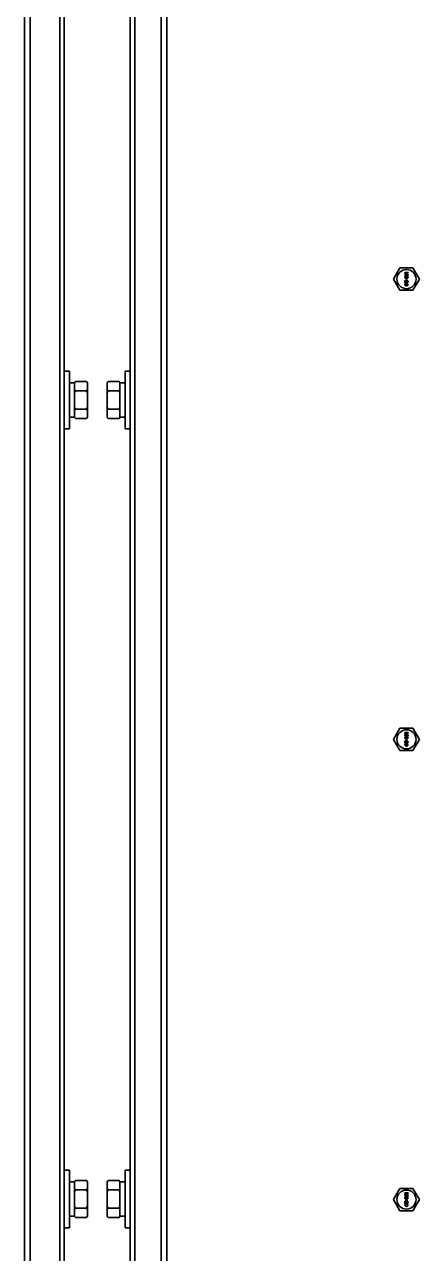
# Model space of a CAD drawing. Header units: millimetres. Extents: x 32496 to 166256, y 3504 to 23939.
# Drawn here: x 41579.2 to 41702.6, y 16429.3 to 16813.8 of the extents above; entities that cross this region are included whole.
import ezdxf

# ---------------------------------------------------------------- set-up
doc = ezdxf.new("R2010")
doc.units = ezdxf.units.MM
doc.layers.get('0').update_dxf_attribs({"lineweight": 35})

msp = doc.modelspace()

# ---------------------------------------------------------------- linework, layer by layer
at = {"linetype": 'Continuous'}
for p, q in [((41579.24, 15308.349), (41579.24, 17321.349)), ((41580.94, 17321.349), (41580.94, 15308.349)), ((41621.94, 15308.349), (41621.94, 17321.349)), ((41623.64, 17321.349), (41623.64, 15308.349)), ((41590.24, 16307.849), (41590.24, 17319.949)), ((41613.64, 17319.949), (41613.64, 16307.849)), ((41591.64, 16943.718), (41591.64, 16698.981)), ((41612.24, 16698.994), (41612.24, 16943.73)), ((41694.514, 16734.189), (41696.535, 16737.689)), ((41700.577, 16737.689), (41696.535, 16737.689)), ((41698.056, 16736.164), (41698.056, 16736.289)), ((41698.056, 16736.289), (41699.056, 16736.289)), ((41699.056, 16736.289), (41699.056, 16736.101)), ((41700.577, 16737.689), (41702.597, 16734.189)), ((41696.535, 16730.689), (41694.514, 16734.189)), ((41698.843, 16736.164), (41698.056, 16735.872)), ((41698.843, 16736.164), (41698.056, 16736.164)), ((41698.056, 16735.705), (41698.056, 16735.872)), ((41698.056, 16735.705), (41698.843, 16735.414)), ((41698.056, 16735.289), (41698.056, 16735.414)), ((41698.056, 16735.414), (41698.843, 16735.414)), ((41699.056, 16735.289), (41698.056, 16735.289)), ((41698.077, 16734.893), (41698.056, 16734.789)), ((41698.056, 16734.684), (41698.056, 16734.789)), ((41698.056, 16734.684), (41698.077, 16734.58)), ((41698.056, 16732.997), (41698.056, 16733.747)), ((41698.056, 16733.747), (41698.162, 16733.747)), ((41698.162, 16732.997), (41698.056, 16732.997)), ((41698.077, 16732.58), (41698.056, 16732.455)), ((41698.056, 16732.455), (41698.077, 16732.33)), ((41698.141, 16734.997), (41698.077, 16734.893)), ((41698.077, 16734.58), (41698.141, 16734.476)), ((41698.141, 16732.684), (41698.077, 16732.58)), ((41698.226, 16735.059), (41698.141, 16734.997)), ((41698.141, 16734.476), (41698.226, 16734.414)), ((41698.205, 16732.747), (41698.141, 16732.684)), ((41698.162, 16735.789), (41699.056, 16736.101)), ((41699.056, 16735.476), (41698.162, 16735.789)), ((41698.162, 16734.809), (41698.184, 16734.872)), ((41698.162, 16734.809), (41698.162, 16734.664)), ((41698.184, 16734.601), (41698.162, 16734.664)), ((41698.694, 16733.164), (41698.162, 16733.747)), ((41698.162, 16733.58), (41698.162, 16732.997)), ((41698.162, 16733.58), (41698.63, 16733.059)), ((41698.162, 16732.455), (41698.184, 16732.559)), ((41698.184, 16732.351), (41698.162, 16732.455)), ((41698.184, 16734.872), (41698.226, 16734.934)), ((41698.226, 16734.539), (41698.184, 16734.601)), ((41698.184, 16732.559), (41698.226, 16732.622)), ((41698.226, 16732.289), (41698.184, 16732.351)), ((41698.29, 16732.789), (41698.205, 16732.747)), ((41698.332, 16735.101), (41698.226, 16735.059)), ((41698.226, 16734.934), (41698.29, 16734.976)), ((41698.29, 16734.497), (41698.226, 16734.539)), ((41698.226, 16734.414), (41698.332, 16734.372)), ((41698.226, 16732.622), (41698.354, 16732.705)), ((41698.29, 16734.976), (41698.354, 16734.997)), ((41698.354, 16734.476), (41698.29, 16734.497)), ((41698.354, 16732.809), (41698.29, 16732.789)), ((41698.481, 16735.122), (41698.332, 16735.101)), ((41698.439, 16734.372), (41698.332, 16734.372)), ((41698.418, 16734.997), (41698.354, 16734.997)), ((41698.354, 16734.476), (41698.418, 16734.476)), ((41698.46, 16732.83), (41698.354, 16732.809)), ((41698.354, 16732.705), (41698.481, 16732.726)), ((41698.375, 16734.039), (41698.375, 16734.08)), ((41698.375, 16734.08), (41698.524, 16734.08)), ((41698.524, 16734.039), (41698.375, 16734.039)), ((41698.418, 16734.997), (41698.481, 16734.976)), ((41698.481, 16734.497), (41698.418, 16734.476)), ((41698.439, 16734.205), (41698.418, 16734.184)), ((41698.418, 16734.184), (41698.524, 16734.08)), ((41698.524, 16734.039), (41698.418, 16733.934)), ((41698.418, 16733.934), (41698.439, 16733.914)), ((41698.439, 16734.372), (41698.545, 16734.414)), ((41698.566, 16734.08), (41698.439, 16734.205)), ((41698.439, 16733.914), (41698.566, 16734.039)), ((41698.46, 16732.83), (41698.652, 16732.83)), ((41698.481, 16735.122), (41698.63, 16735.122)), ((41698.481, 16734.976), (41698.524, 16734.934)), ((41698.524, 16734.539), (41698.481, 16734.497)), ((41698.63, 16732.726), (41698.481, 16732.726)), ((41698.524, 16734.934), (41698.566, 16734.872)), ((41698.566, 16734.601), (41698.524, 16734.539)), ((41698.545, 16734.414), (41698.609, 16734.476)), ((41698.566, 16734.872), (41698.588, 16734.809)), ((41698.588, 16734.664), (41698.566, 16734.601)), ((41698.694, 16734.205), (41698.566, 16734.08)), ((41698.566, 16734.039), (41698.694, 16733.914)), ((41698.673, 16734.893), (41698.588, 16735.018)), ((41698.63, 16735.018), (41698.588, 16735.018)), ((41698.588, 16734.664), (41698.588, 16734.809)), ((41698.609, 16734.476), (41698.673, 16734.58)), ((41698.609, 16734.08), (41698.715, 16734.184)), ((41698.609, 16734.08), (41698.758, 16734.08)), ((41698.715, 16733.934), (41698.609, 16734.039)), ((41698.758, 16734.039), (41698.609, 16734.039)), ((41698.779, 16735.101), (41698.63, 16735.122)), ((41698.63, 16735.018), (41698.758, 16734.997)), ((41698.63, 16733.059), (41698.694, 16733.018)), ((41698.63, 16732.726), (41698.758, 16732.705)), ((41698.758, 16732.809), (41698.652, 16732.83)), ((41698.694, 16734.789), (41698.673, 16734.893)), ((41698.673, 16734.58), (41698.694, 16734.684)), ((41698.694, 16734.789), (41698.694, 16734.684)), ((41698.715, 16734.184), (41698.694, 16734.205)), ((41698.694, 16733.914), (41698.715, 16733.934)), ((41698.779, 16733.122), (41698.694, 16733.164)), ((41698.694, 16733.018), (41698.779, 16732.997)), ((41698.758, 16734.997), (41698.822, 16734.976)), ((41698.758, 16734.08), (41698.758, 16734.039)), ((41698.822, 16732.789), (41698.758, 16732.809)), ((41698.758, 16732.705), (41698.886, 16732.622)), ((41698.886, 16735.059), (41698.779, 16735.101)), ((41698.779, 16733.122), (41698.822, 16733.122)), ((41698.822, 16732.997), (41698.779, 16732.997)), ((41698.822, 16734.976), (41698.886, 16734.934)), ((41698.886, 16734.559), (41698.822, 16734.518)), ((41698.822, 16734.414), (41698.822, 16734.518)), ((41698.822, 16734.414), (41698.886, 16734.434)), ((41698.822, 16733.622), (41698.822, 16733.726)), ((41698.907, 16733.705), (41698.822, 16733.726)), ((41698.822, 16733.622), (41698.886, 16733.58)), ((41698.886, 16733.164), (41698.822, 16733.122)), ((41698.822, 16732.997), (41698.907, 16733.018)), ((41698.907, 16732.747), (41698.822, 16732.789)), ((41698.971, 16734.997), (41698.886, 16735.059)), ((41698.886, 16734.934), (41698.928, 16734.872)), ((41698.928, 16734.622), (41698.886, 16734.559)), ((41698.886, 16734.434), (41698.971, 16734.497)), ((41698.886, 16733.58), (41698.928, 16733.518)), ((41698.928, 16733.226), (41698.886, 16733.164)), ((41698.886, 16732.622), (41698.928, 16732.559)), ((41698.928, 16732.351), (41698.886, 16732.289)), ((41698.992, 16733.622), (41698.907, 16733.705)), ((41698.907, 16733.018), (41698.992, 16733.101)), ((41698.971, 16732.684), (41698.907, 16732.747)), ((41698.928, 16734.872), (41698.949, 16734.809)), ((41698.949, 16734.684), (41698.928, 16734.622)), ((41698.928, 16733.518), (41698.949, 16733.414)), ((41698.949, 16733.33), (41698.928, 16733.226)), ((41698.928, 16732.559), (41698.949, 16732.455)), ((41698.949, 16732.455), (41698.928, 16732.351)), ((41698.949, 16734.684), (41698.949, 16734.809)), ((41698.949, 16733.33), (41698.949, 16733.414)), ((41699.035, 16734.893), (41698.971, 16734.997)), ((41698.971, 16734.497), (41699.035, 16734.601)), ((41699.035, 16732.58), (41698.971, 16732.684)), ((41699.035, 16733.539), (41698.992, 16733.622)), ((41698.992, 16733.101), (41699.035, 16733.184)), ((41699.056, 16734.789), (41699.035, 16734.893)), ((41699.035, 16734.601), (41699.056, 16734.705)), ((41699.056, 16733.393), (41699.035, 16733.539)), ((41699.035, 16733.184), (41699.056, 16733.309)), ((41699.056, 16732.455), (41699.035, 16732.58)), ((41699.035, 16732.33), (41699.056, 16732.455)), ((41699.056, 16735.476), (41699.056, 16735.289)), ((41699.056, 16734.789), (41699.056, 16734.705)), ((41699.056, 16733.393), (41699.056, 16733.309)), ((41702.597, 16734.189), (41700.577, 16730.689)), ((41696.535, 16730.689), (41700.577, 16730.689)), ((41698.077, 16732.33), (41698.141, 16732.226)), ((41698.141, 16732.226), (41698.205, 16732.164)), ((41698.205, 16732.164), (41698.29, 16732.122)), ((41698.354, 16732.205), (41698.226, 16732.289)), ((41698.29, 16732.122), (41698.354, 16732.101)), ((41698.481, 16732.184), (41698.354, 16732.205)), ((41698.354, 16732.101), (41698.46, 16732.08)), ((41698.652, 16732.08), (41698.46, 16732.08)), ((41698.481, 16732.184), (41698.63, 16732.184)), ((41698.758, 16732.205), (41698.63, 16732.184)), ((41698.652, 16732.08), (41698.758, 16732.101)), ((41698.886, 16732.289), (41698.758, 16732.205)), ((41698.758, 16732.101), (41698.822, 16732.122)), ((41698.822, 16732.122), (41698.907, 16732.164)), ((41698.907, 16732.164), (41698.971, 16732.226)), ((41698.971, 16732.226), (41699.035, 16732.33)), ((41591.64, 16705.349), (41593.24, 16705.349)), ((41593.24, 16687.349), (41593.24, 16705.349)), ((41593.24, 16701.699), (41594.84, 16701.699)), ((41594.84, 16701.822), (41595.14, 16702.122)), ((41594.84, 16690.875), (41594.84, 16701.822)), ((41595.14, 16702.122), (41598.54, 16702.122)), ((41598.84, 16701.822), (41598.54, 16702.122)), ((41598.84, 16690.875), (41598.84, 16701.822)), ((41605.04, 16701.822), (41605.311, 16702.093)), ((41605.04, 16690.875), (41605.04, 16701.822)), ((41605.34, 16702.122), (41605.311, 16702.093)), ((41608.74, 16702.122), (41605.34, 16702.122)), ((41608.74, 16702.122), (41608.769, 16702.093)), ((41609.04, 16701.822), (41608.769, 16702.093)), ((41609.04, 16690.875), (41609.04, 16701.822)), ((41610.64, 16701.699), (41609.04, 16701.699)), ((41610.64, 16705.349), (41610.64, 16687.349)), ((41612.24, 16705.349), (41610.64, 16705.349)), ((41591.64, 16698.981), (41591.64, 16693.718)), ((41595.14, 16699.235), (41598.54, 16699.235)), ((41608.74, 16699.28), (41605.34, 16699.28)), ((41612.24, 16693.73), (41612.24, 16698.994)), ((41591.64, 16693.718), (41591.64, 16448.981)), ((41593.24, 16690.999), (41594.84, 16690.999)), ((41594.84, 16690.875), (41595.14, 16690.575)), ((41595.14, 16693.462), (41598.54, 16693.462)), ((41595.14, 16690.575), (41598.54, 16690.575)), ((41598.84, 16690.875), (41598.54, 16690.575)), ((41605.04, 16690.875), (41605.311, 16690.604)), ((41608.74, 16693.506), (41605.34, 16693.506)), ((41608.74, 16690.575), (41605.34, 16690.575)), ((41609.04, 16690.875), (41608.769, 16690.604)), ((41610.64, 16690.999), (41609.04, 16690.999)), ((41612.24, 16448.994), (41612.24, 16693.73)), ((41591.64, 16687.349), (41593.24, 16687.349)), ((41612.24, 16687.349), (41610.64, 16687.349)), ((41694.514, 16590.189), (41696.535, 16593.689)), ((41696.535, 16586.689), (41694.514, 16590.189)), ((41700.577, 16593.689), (41696.535, 16593.689)), ((41698.056, 16592.164), (41698.056, 16592.289)), ((41698.056, 16592.289), (41699.056, 16592.289)), ((41698.843, 16592.164), (41698.056, 16591.872)), ((41698.843, 16592.164), (41698.056, 16592.164)), ((41698.056, 16591.705), (41698.056, 16591.872)), ((41698.056, 16591.705), (41698.843, 16591.414)), ((41698.056, 16591.289), (41698.056, 16591.414)), ((41698.056, 16591.414), (41698.843, 16591.414)), ((41699.056, 16591.289), (41698.056, 16591.289)), ((41698.077, 16590.893), (41698.056, 16590.789)), ((41698.056, 16590.684), (41698.056, 16590.789)), ((41698.056, 16590.684), (41698.077, 16590.58)), ((41698.141, 16590.997), (41698.077, 16590.893)), ((41698.077, 16590.58), (41698.141, 16590.476)), ((41698.226, 16591.059), (41698.141, 16590.997)), ((41698.141, 16590.476), (41698.226, 16590.414)), ((41698.162, 16591.789), (41699.056, 16592.101)), ((41699.056, 16591.476), (41698.162, 16591.789)), ((41698.162, 16590.809), (41698.184, 16590.872)), ((41698.162, 16590.809), (41698.162, 16590.664)), ((41698.184, 16590.601), (41698.162, 16590.664)), ((41698.184, 16590.872), (41698.226, 16590.934)), ((41698.226, 16590.539), (41698.184, 16590.601)), ((41698.332, 16591.101), (41698.226, 16591.059)), ((41698.226, 16590.934), (41698.29, 16590.976)), ((41698.29, 16590.497), (41698.226, 16590.539)), ((41698.226, 16590.414), (41698.332, 16590.372)), ((41698.29, 16590.976), (41698.354, 16590.997)), ((41698.354, 16590.476), (41698.29, 16590.497)), ((41698.481, 16591.122), (41698.332, 16591.101)), ((41698.439, 16590.372), (41698.332, 16590.372)), ((41698.418, 16590.997), (41698.354, 16590.997)), ((41698.354, 16590.476), (41698.418, 16590.476)), ((41698.375, 16590.039), (41698.375, 16590.08)), ((41698.375, 16590.08), (41698.524, 16590.08)), ((41698.418, 16590.997), (41698.481, 16590.976)), ((41698.481, 16590.497), (41698.418, 16590.476)), ((41698.439, 16590.205), (41698.418, 16590.184)), ((41698.418, 16590.184), (41698.524, 16590.08)), ((41698.439, 16590.372), (41698.545, 16590.414)), ((41698.566, 16590.08), (41698.439, 16590.205)), ((41698.481, 16591.122), (41698.63, 16591.122)), ((41698.481, 16590.976), (41698.524, 16590.934)), ((41698.524, 16590.539), (41698.481, 16590.497)), ((41698.524, 16590.934), (41698.566, 16590.872)), ((41698.566, 16590.601), (41698.524, 16590.539)), ((41698.545, 16590.414), (41698.609, 16590.476)), ((41698.566, 16590.872), (41698.588, 16590.809)), ((41698.588, 16590.664), (41698.566, 16590.601)), ((41698.694, 16590.205), (41698.566, 16590.08)), ((41698.673, 16590.893), (41698.588, 16591.018)), ((41698.63, 16591.018), (41698.588, 16591.018)), ((41698.588, 16590.664), (41698.588, 16590.809)), ((41698.609, 16590.476), (41698.673, 16590.58)), ((41698.609, 16590.08), (41698.715, 16590.184)), ((41698.609, 16590.08), (41698.758, 16590.08)), ((41698.779, 16591.101), (41698.63, 16591.122)), ((41698.63, 16591.018), (41698.758, 16590.997)), ((41698.694, 16590.789), (41698.673, 16590.893)), ((41698.673, 16590.58), (41698.694, 16590.684)), ((41698.694, 16590.789), (41698.694, 16590.684)), ((41698.715, 16590.184), (41698.694, 16590.205)), ((41698.758, 16590.997), (41698.822, 16590.976)), ((41698.758, 16590.08), (41698.758, 16590.039)), ((41698.886, 16591.059), (41698.779, 16591.101)), ((41698.822, 16590.976), (41698.886, 16590.934)), ((41698.886, 16590.559), (41698.822, 16590.518)), ((41698.822, 16590.414), (41698.822, 16590.518)), ((41698.822, 16590.414), (41698.886, 16590.434)), ((41698.971, 16590.997), (41698.886, 16591.059)), ((41698.886, 16590.934), (41698.928, 16590.872)), ((41698.928, 16590.622), (41698.886, 16590.559)), ((41698.886, 16590.434), (41698.971, 16590.497)), ((41698.928, 16590.872), (41698.949, 16590.809)), ((41698.949, 16590.684), (41698.928, 16590.622)), ((41698.949, 16590.684), (41698.949, 16590.809)), ((41699.035, 16590.893), (41698.971, 16590.997)), ((41698.971, 16590.497), (41699.035, 16590.601)), ((41699.056, 16590.789), (41699.035, 16590.893)), ((41699.035, 16590.601), (41699.056, 16590.705)), ((41699.056, 16592.289), (41699.056, 16592.101)), ((41699.056, 16591.476), (41699.056, 16591.289)), ((41699.056, 16590.789), (41699.056, 16590.705)), ((41700.577, 16593.689), (41702.597, 16590.189)), ((41702.597, 16590.189), (41700.577, 16586.689)), ((41696.535, 16586.689), (41700.577, 16586.689)), ((41698.056, 16588.997), (41698.056, 16589.747)), ((41698.056, 16589.747), (41698.162, 16589.747)), ((41698.162, 16588.997), (41698.056, 16588.997)), ((41698.077, 16588.58), (41698.056, 16588.455)), ((41698.056, 16588.455), (41698.077, 16588.33)), ((41698.141, 16588.684), (41698.077, 16588.58)), ((41698.077, 16588.33), (41698.141, 16588.226)), ((41698.205, 16588.747), (41698.141, 16588.684)), ((41698.141, 16588.226), (41698.205, 16588.164)), ((41698.694, 16589.164), (41698.162, 16589.747)), ((41698.162, 16589.58), (41698.162, 16588.997)), ((41698.162, 16589.58), (41698.63, 16589.059)), ((41698.162, 16588.455), (41698.184, 16588.559)), ((41698.184, 16588.351), (41698.162, 16588.455)), ((41698.184, 16588.559), (41698.226, 16588.622)), ((41698.226, 16588.289), (41698.184, 16588.351)), ((41698.29, 16588.789), (41698.205, 16588.747)), ((41698.205, 16588.164), (41698.29, 16588.122)), ((41698.226, 16588.622), (41698.354, 16588.705)), ((41698.354, 16588.205), (41698.226, 16588.289)), ((41698.354, 16588.809), (41698.29, 16588.789)), ((41698.29, 16588.122), (41698.354, 16588.101)), ((41698.46, 16588.83), (41698.354, 16588.809)), ((41698.354, 16588.705), (41698.481, 16588.726)), ((41698.481, 16588.184), (41698.354, 16588.205)), ((41698.354, 16588.101), (41698.46, 16588.08)), ((41698.524, 16590.039), (41698.375, 16590.039)), ((41698.524, 16590.039), (41698.418, 16589.934)), ((41698.418, 16589.934), (41698.439, 16589.914)), ((41698.439, 16589.914), (41698.566, 16590.039)), ((41698.46, 16588.83), (41698.652, 16588.83)), ((41698.652, 16588.08), (41698.46, 16588.08)), ((41698.63, 16588.726), (41698.481, 16588.726)), ((41698.481, 16588.184), (41698.63, 16588.184)), ((41698.566, 16590.039), (41698.694, 16589.914)), ((41698.715, 16589.934), (41698.609, 16590.039)), ((41698.758, 16590.039), (41698.609, 16590.039)), ((41698.63, 16589.059), (41698.694, 16589.018)), ((41698.63, 16588.726), (41698.758, 16588.705)), ((41698.758, 16588.205), (41698.63, 16588.184)), ((41698.758, 16588.809), (41698.652, 16588.83)), ((41698.652, 16588.08), (41698.758, 16588.101)), ((41698.694, 16589.914), (41698.715, 16589.934)), ((41698.779, 16589.122), (41698.694, 16589.164)), ((41698.694, 16589.018), (41698.779, 16588.997)), ((41698.822, 16588.789), (41698.758, 16588.809)), ((41698.758, 16588.705), (41698.886, 16588.622)), ((41698.886, 16588.289), (41698.758, 16588.205)), ((41698.758, 16588.101), (41698.822, 16588.122)), ((41698.779, 16589.122), (41698.822, 16589.122)), ((41698.822, 16588.997), (41698.779, 16588.997)), ((41698.822, 16589.622), (41698.822, 16589.726)), ((41698.907, 16589.705), (41698.822, 16589.726)), ((41698.822, 16589.622), (41698.886, 16589.58)), ((41698.886, 16589.164), (41698.822, 16589.122)), ((41698.822, 16588.997), (41698.907, 16589.018)), ((41698.907, 16588.747), (41698.822, 16588.789)), ((41698.822, 16588.122), (41698.907, 16588.164)), ((41698.886, 16589.58), (41698.928, 16589.518)), ((41698.928, 16589.226), (41698.886, 16589.164)), ((41698.886, 16588.622), (41698.928, 16588.559)), ((41698.928, 16588.351), (41698.886, 16588.289)), ((41698.992, 16589.622), (41698.907, 16589.705)), ((41698.907, 16589.018), (41698.992, 16589.101)), ((41698.971, 16588.684), (41698.907, 16588.747)), ((41698.907, 16588.164), (41698.971, 16588.226)), ((41698.928, 16589.518), (41698.949, 16589.414)), ((41698.949, 16589.33), (41698.928, 16589.226)), ((41698.928, 16588.559), (41698.949, 16588.455)), ((41698.949, 16588.455), (41698.928, 16588.351)), ((41698.949, 16589.33), (41698.949, 16589.414)), ((41699.035, 16588.58), (41698.971, 16588.684)), ((41698.971, 16588.226), (41699.035, 16588.33)), ((41699.035, 16589.539), (41698.992, 16589.622)), ((41698.992, 16589.101), (41699.035, 16589.184)), ((41699.056, 16589.393), (41699.035, 16589.539)), ((41699.035, 16589.184), (41699.056, 16589.309)), ((41699.056, 16588.455), (41699.035, 16588.58)), ((41699.035, 16588.33), (41699.056, 16588.455)), ((41699.056, 16589.393), (41699.056, 16589.309)), ((41591.64, 16455.349), (41593.24, 16455.349)), ((41593.24, 16437.349), (41593.24, 16455.349)), ((41593.24, 16451.699), (41594.84, 16451.699)), ((41594.84, 16451.822), (41595.14, 16452.122)), ((41594.84, 16440.875), (41594.84, 16451.822)), ((41595.14, 16452.122), (41598.54, 16452.122)), ((41598.84, 16451.822), (41598.54, 16452.122)), ((41598.84, 16440.875), (41598.84, 16451.822)), ((41605.04, 16451.822), (41605.311, 16452.093)), ((41605.04, 16440.875), (41605.04, 16451.822)), ((41605.34, 16452.122), (41605.311, 16452.093)), ((41608.74, 16452.122), (41605.34, 16452.122)), ((41608.74, 16452.122), (41608.769, 16452.093)), ((41609.04, 16451.822), (41608.769, 16452.093)), ((41609.04, 16440.875), (41609.04, 16451.822)), ((41610.64, 16451.699), (41609.04, 16451.699)), ((41610.64, 16455.349), (41610.64, 16437.349)), ((41612.24, 16455.349), (41610.64, 16455.349)), ((41591.64, 16448.981), (41591.64, 16443.718)), ((41595.14, 16449.235), (41598.54, 16449.235)), ((41608.74, 16449.28), (41605.34, 16449.28)), ((41612.24, 16443.73), (41612.24, 16448.994)), ((41694.514, 16446.189), (41696.535, 16449.689)), ((41700.577, 16449.689), (41696.535, 16449.689)), ((41698.056, 16448.164), (41698.056, 16448.289)), ((41698.056, 16448.289), (41699.056, 16448.289)), ((41698.843, 16448.164), (41698.056, 16447.872)), ((41698.843, 16448.164), (41698.056, 16448.164)), ((41698.056, 16447.705), (41698.056, 16447.872)), ((41698.162, 16447.789), (41699.056, 16448.101)), ((41699.056, 16448.289), (41699.056, 16448.101)), ((41700.577, 16449.689), (41702.597, 16446.189)), ((41696.535, 16442.689), (41694.514, 16446.189)), ((41698.056, 16447.705), (41698.843, 16447.414)), ((41698.056, 16447.289), (41698.056, 16447.414)), ((41698.056, 16447.414), (41698.843, 16447.414)), ((41699.056, 16447.289), (41698.056, 16447.289)), ((41698.077, 16446.893), (41698.056, 16446.789)), ((41698.056, 16446.684), (41698.056, 16446.789)), ((41698.056, 16446.684), (41698.077, 16446.58)), ((41698.056, 16444.997), (41698.056, 16445.747)), ((41698.056, 16445.747), (41698.162, 16445.747)), ((41698.162, 16444.997), (41698.056, 16444.997)), ((41698.077, 16444.58), (41698.056, 16444.455)), ((41698.056, 16444.455), (41698.077, 16444.33)), ((41698.141, 16446.997), (41698.077, 16446.893)), ((41698.077, 16446.58), (41698.141, 16446.476)), ((41698.141, 16444.684), (41698.077, 16444.58)), ((41698.077, 16444.33), (41698.141, 16444.226)), ((41698.226, 16447.059), (41698.141, 16446.997)), ((41698.141, 16446.476), (41698.226, 16446.414)), ((41698.205, 16444.747), (41698.141, 16444.684)), ((41698.141, 16444.226), (41698.205, 16444.164)), ((41699.056, 16447.476), (41698.162, 16447.789)), ((41698.162, 16446.809), (41698.184, 16446.872)), ((41698.162, 16446.809), (41698.162, 16446.664)), ((41698.184, 16446.601), (41698.162, 16446.664)), ((41698.694, 16445.164), (41698.162, 16445.747)), ((41698.162, 16445.58), (41698.162, 16444.997)), ((41698.162, 16445.58), (41698.63, 16445.059)), ((41698.162, 16444.455), (41698.184, 16444.559)), ((41698.184, 16444.351), (41698.162, 16444.455)), ((41698.184, 16446.872), (41698.226, 16446.934)), ((41698.226, 16446.539), (41698.184, 16446.601)), ((41698.184, 16444.559), (41698.226, 16444.622)), ((41698.226, 16444.289), (41698.184, 16444.351)), ((41698.29, 16444.789), (41698.205, 16444.747)), ((41698.205, 16444.164), (41698.29, 16444.122)), ((41698.333, 16447.101), (41698.226, 16447.059)), ((41698.226, 16446.934), (41698.29, 16446.976)), ((41698.29, 16446.497), (41698.226, 16446.539)), ((41698.226, 16446.414), (41698.333, 16446.372)), ((41698.226, 16444.622), (41698.354, 16444.705)), ((41698.354, 16444.205), (41698.226, 16444.289)), ((41698.29, 16446.976), (41698.354, 16446.997)), ((41698.354, 16446.476), (41698.29, 16446.497)), ((41698.354, 16444.809), (41698.29, 16444.789)), ((41698.29, 16444.122), (41698.354, 16444.101)), ((41698.481, 16447.122), (41698.333, 16447.101)), ((41698.439, 16446.372), (41698.333, 16446.372)), ((41698.418, 16446.997), (41698.354, 16446.997)), ((41698.354, 16446.476), (41698.418, 16446.476)), ((41698.46, 16444.83), (41698.354, 16444.809)), ((41698.354, 16444.705), (41698.481, 16444.726)), ((41698.481, 16444.184), (41698.354, 16444.205)), ((41698.354, 16444.101), (41698.46, 16444.08)), ((41698.375, 16446.039), (41698.375, 16446.08)), ((41698.375, 16446.08), (41698.524, 16446.08)), ((41698.524, 16446.039), (41698.375, 16446.039)), ((41698.418, 16446.997), (41698.481, 16446.976)), ((41698.481, 16446.497), (41698.418, 16446.476)), ((41698.439, 16446.205), (41698.418, 16446.184)), ((41698.418, 16446.184), (41698.524, 16446.08)), ((41698.524, 16446.039), (41698.418, 16445.934)), ((41698.418, 16445.934), (41698.439, 16445.914)), ((41698.439, 16446.372), (41698.545, 16446.414)), ((41698.567, 16446.08), (41698.439, 16446.205)), ((41698.439, 16445.914), (41698.567, 16446.039)), ((41698.46, 16444.83), (41698.652, 16444.83)), ((41698.652, 16444.08), (41698.46, 16444.08)), ((41698.481, 16447.122), (41698.63, 16447.122)), ((41698.481, 16446.976), (41698.524, 16446.934)), ((41698.524, 16446.539), (41698.481, 16446.497)), ((41698.63, 16444.726), (41698.481, 16444.726)), ((41698.481, 16444.184), (41698.63, 16444.184)), ((41698.524, 16446.934), (41698.567, 16446.872)), ((41698.567, 16446.601), (41698.524, 16446.539)), ((41698.545, 16446.414), (41698.609, 16446.476)), ((41698.567, 16446.872), (41698.588, 16446.809)), ((41698.588, 16446.664), (41698.567, 16446.601)), ((41698.694, 16446.205), (41698.567, 16446.08)), ((41698.567, 16446.039), (41698.694, 16445.914)), ((41698.673, 16446.893), (41698.588, 16447.018)), ((41698.63, 16447.018), (41698.588, 16447.018)), ((41698.588, 16446.664), (41698.588, 16446.809)), ((41698.609, 16446.476), (41698.673, 16446.58)), ((41698.609, 16446.08), (41698.716, 16446.184)), ((41698.609, 16446.08), (41698.758, 16446.08)), ((41698.716, 16445.934), (41698.609, 16446.039)), ((41698.758, 16446.039), (41698.609, 16446.039)), ((41698.779, 16447.101), (41698.63, 16447.122)), ((41698.63, 16447.018), (41698.758, 16446.997)), ((41698.63, 16445.059), (41698.694, 16445.018)), ((41698.63, 16444.726), (41698.758, 16444.705)), ((41698.758, 16444.205), (41698.63, 16444.184)), ((41698.758, 16444.809), (41698.652, 16444.83)), ((41698.652, 16444.08), (41698.758, 16444.101)), ((41698.694, 16446.789), (41698.673, 16446.893)), ((41698.673, 16446.58), (41698.694, 16446.684)), ((41698.694, 16446.789), (41698.694, 16446.684)), ((41698.716, 16446.184), (41698.694, 16446.205)), ((41698.694, 16445.914), (41698.716, 16445.934)), ((41698.779, 16445.122), (41698.694, 16445.164)), ((41698.694, 16445.018), (41698.779, 16444.997)), ((41698.758, 16446.997), (41698.822, 16446.976)), ((41698.758, 16446.08), (41698.758, 16446.039)), ((41698.822, 16444.789), (41698.758, 16444.809)), ((41698.758, 16444.705), (41698.886, 16444.622)), ((41698.886, 16444.289), (41698.758, 16444.205)), ((41698.758, 16444.101), (41698.822, 16444.122)), ((41698.886, 16447.059), (41698.779, 16447.101)), ((41698.779, 16445.122), (41698.822, 16445.122)), ((41698.822, 16444.997), (41698.779, 16444.997)), ((41698.822, 16446.976), (41698.886, 16446.934)), ((41698.886, 16446.559), (41698.822, 16446.518)), ((41698.822, 16446.414), (41698.822, 16446.518)), ((41698.822, 16446.414), (41698.886, 16446.434)), ((41698.822, 16445.622), (41698.822, 16445.726)), ((41698.907, 16445.705), (41698.822, 16445.726)), ((41698.822, 16445.622), (41698.886, 16445.58)), ((41698.886, 16445.164), (41698.822, 16445.122)), ((41698.822, 16444.997), (41698.907, 16445.018)), ((41698.907, 16444.747), (41698.822, 16444.789)), ((41698.822, 16444.122), (41698.907, 16444.164)), ((41698.971, 16446.997), (41698.886, 16447.059)), ((41698.886, 16446.934), (41698.928, 16446.872)), ((41698.928, 16446.622), (41698.886, 16446.559)), ((41698.886, 16446.434), (41698.971, 16446.497)), ((41698.886, 16445.58), (41698.928, 16445.518)), ((41698.928, 16445.226), (41698.886, 16445.164)), ((41698.886, 16444.622), (41698.928, 16444.559)), ((41698.928, 16444.351), (41698.886, 16444.289)), ((41698.992, 16445.622), (41698.907, 16445.705)), ((41698.907, 16445.018), (41698.992, 16445.101)), ((41698.971, 16444.684), (41698.907, 16444.747)), ((41698.907, 16444.164), (41698.971, 16444.226)), ((41698.928, 16446.872), (41698.95, 16446.809)), ((41698.95, 16446.684), (41698.928, 16446.622)), ((41698.928, 16445.518), (41698.95, 16445.414)), ((41698.95, 16445.33), (41698.928, 16445.226)), ((41698.928, 16444.559), (41698.95, 16444.455)), ((41698.95, 16444.455), (41698.928, 16444.351)), ((41698.95, 16446.684), (41698.95, 16446.809)), ((41698.95, 16445.33), (41698.95, 16445.414)), ((41699.035, 16446.893), (41698.971, 16446.997)), ((41698.971, 16446.497), (41699.035, 16446.601)), ((41699.035, 16444.58), (41698.971, 16444.684)), ((41698.971, 16444.226), (41699.035, 16444.33)), ((41699.035, 16445.539), (41698.992, 16445.622)), ((41698.992, 16445.101), (41699.035, 16445.184)), ((41699.056, 16446.789), (41699.035, 16446.893)), ((41699.035, 16446.601), (41699.056, 16446.705)), ((41699.056, 16445.393), (41699.035, 16445.539)), ((41699.035, 16445.184), (41699.056, 16445.309)), ((41699.056, 16444.455), (41699.035, 16444.58)), ((41699.035, 16444.33), (41699.056, 16444.455)), ((41699.056, 16447.476), (41699.056, 16447.289)), ((41699.056, 16446.789), (41699.056, 16446.705)), ((41699.056, 16445.393), (41699.056, 16445.309)), ((41702.597, 16446.189), (41700.577, 16442.689)), ((41591.64, 16443.718), (41591.64, 16307.849)), ((41593.24, 16440.999), (41594.84, 16440.999)), ((41594.84, 16440.875), (41595.14, 16440.575)), ((41595.14, 16443.462), (41598.54, 16443.462)), ((41595.14, 16440.575), (41598.54, 16440.575)), ((41598.84, 16440.875), (41598.54, 16440.575)), ((41605.04, 16440.875), (41605.311, 16440.604)), ((41608.74, 16443.506), (41605.34, 16443.506)), ((41608.74, 16440.575), (41605.34, 16440.575)), ((41609.04, 16440.875), (41608.769, 16440.604)), ((41610.64, 16440.999), (41609.04, 16440.999)), ((41612.24, 16307.849), (41612.24, 16443.73)), ((41696.535, 16442.689), (41700.577, 16442.689)), ((41591.64, 16437.349), (41593.24, 16437.349)), ((41612.24, 16437.349), (41610.64, 16437.349))]:
    msp.add_line(p, q, dxfattribs=at)
for centre in [(41698.556, 16734.189), (41698.556, 16590.189), (41698.556, 16446.189)]:
    msp.add_circle(centre, 3, dxfattribs=at)
for centre, radius, start, end in [((41596.082, 16699.548), 3.555, 39.13645, 39.50132), ((41597.598, 16693.15), 3.556, 219.13644, 219.50078), ((41607.854, 16693.165), 3.606, 218.71028, 219.13391), ((41609.177, 16694.355), 5.386, 224.12457, 224.56524), ((41604.904, 16694.354), 5.384, 315.43477, 315.87545), ((41606.225, 16693.166), 3.607, 320.8641, 321.28972), ((41596.082, 16449.548), 3.555, 39.13645, 39.50132), ((41597.598, 16443.15), 3.556, 219.13644, 219.50078), ((41607.854, 16443.165), 3.606, 218.71028, 219.13391), ((41606.225, 16443.166), 3.607, 320.8641, 321.28972)]:
    msp.add_arc(centre, radius, start, end, dxfattribs=at)
for points, knots in [([(41594.84, 16701.792), (41594.863, 16701.82), (41594.958, 16701.934), (41595.06, 16702.043), (41595.14, 16702.122)], [0, 0, 0, 0, 0.2445585, 1, 1, 1, 1]), ([(41598.825, 16701.81), (41598.803, 16701.836), (41598.712, 16701.944), (41598.615, 16702.047), (41598.54, 16702.122)], [0, 0, 0, 0, 0.2448781, 1, 1, 1, 1]), ([(41605.311, 16702.093), (41605.286, 16702.069), (41605.193, 16701.973), (41605.103, 16701.874), (41605.04, 16701.797)], [0, 0, 0, 0, 0.2550625, 1, 1, 1, 1]), ([(41608.769, 16702.093), (41608.793, 16702.069), (41608.887, 16701.973), (41608.976, 16701.874), (41609.04, 16701.797)], [0, 0, 0, 0, 0.2550615, 1, 1, 1, 1]), ([(41595.14, 16699.235), (41595.113, 16699.262), (41595.009, 16699.368), (41594.91, 16699.479), (41594.84, 16699.565)], [0, 0, 0, 0, 0.2553524, 1, 1, 1, 1]), ([(41598.54, 16699.235), (41598.567, 16699.262), (41598.671, 16699.368), (41598.77, 16699.479), (41598.84, 16699.565)], [0, 0, 0, 0, 0.2553532, 1, 1, 1, 1]), ([(41605.04, 16699.605), (41605.063, 16699.577), (41605.158, 16699.465), (41605.26, 16699.358), (41605.34, 16699.28)], [0, 0, 0, 0, 0.2444076, 1, 1, 1, 1]), ([(41609.04, 16699.605), (41609.017, 16699.577), (41608.921, 16699.465), (41608.819, 16699.358), (41608.74, 16699.28)], [0, 0, 0, 0, 0.2444076, 1, 1, 1, 1]), ([(41594.84, 16693.132), (41594.863, 16693.16), (41594.958, 16693.274), (41595.06, 16693.382), (41595.14, 16693.462)], [0, 0, 0, 0, 0.2445585, 1, 1, 1, 1]), ([(41595.14, 16690.575), (41595.114, 16690.601), (41595.016, 16690.701), (41594.921, 16690.806), (41594.854, 16690.888)], [0, 0, 0, 0, 0.2550408, 1, 1, 1, 1]), ([(41598.84, 16693.132), (41598.817, 16693.16), (41598.721, 16693.274), (41598.619, 16693.382), (41598.54, 16693.462)], [0, 0, 0, 0, 0.2445585, 1, 1, 1, 1]), ([(41598.54, 16690.575), (41598.567, 16690.602), (41598.671, 16690.708), (41598.77, 16690.819), (41598.84, 16690.905)], [0, 0, 0, 0, 0.2553532, 1, 1, 1, 1]), ([(41605.34, 16693.506), (41605.313, 16693.479), (41605.209, 16693.371), (41605.11, 16693.259), (41605.04, 16693.171)], [0, 0, 0, 0, 0.2552115, 1, 1, 1, 1]), ([(41605.057, 16690.89), (41605.076, 16690.865), (41605.158, 16690.768), (41605.244, 16690.674), (41605.311, 16690.605)], [0, 0, 0, 0, 0.2454956, 1, 1, 1, 1]), ([(41608.74, 16693.506), (41608.767, 16693.479), (41608.871, 16693.371), (41608.97, 16693.259), (41609.04, 16693.171)], [0, 0, 0, 0, 0.2552107, 1, 1, 1, 1]), ([(41609.023, 16690.889), (41609.003, 16690.865), (41608.922, 16690.768), (41608.836, 16690.674), (41608.769, 16690.605)], [0, 0, 0, 0, 0.2454974, 1, 1, 1, 1]), ([(41594.84, 16451.792), (41594.863, 16451.82), (41594.958, 16451.934), (41595.06, 16452.043), (41595.14, 16452.122)], [0, 0, 0, 0, 0.2445585, 1, 1, 1, 1]), ([(41598.825, 16451.81), (41598.803, 16451.836), (41598.712, 16451.944), (41598.615, 16452.047), (41598.54, 16452.122)], [0, 0, 0, 0, 0.2448781, 1, 1, 1, 1]), ([(41605.311, 16452.093), (41605.286, 16452.069), (41605.193, 16451.973), (41605.103, 16451.874), (41605.04, 16451.797)], [0, 0, 0, 0, 0.2550625, 1, 1, 1, 1]), ([(41608.769, 16452.093), (41608.793, 16452.069), (41608.887, 16451.973), (41608.976, 16451.874), (41609.04, 16451.797)], [0, 0, 0, 0, 0.2550615, 1, 1, 1, 1]), ([(41595.14, 16449.235), (41595.113, 16449.262), (41595.009, 16449.368), (41594.91, 16449.479), (41594.84, 16449.565)], [0, 0, 0, 0, 0.2553524, 1, 1, 1, 1]), ([(41598.54, 16449.235), (41598.567, 16449.262), (41598.671, 16449.368), (41598.77, 16449.479), (41598.84, 16449.565)], [0, 0, 0, 0, 0.2553532, 1, 1, 1, 1]), ([(41605.04, 16449.605), (41605.063, 16449.577), (41605.158, 16449.465), (41605.26, 16449.358), (41605.34, 16449.28)], [0, 0, 0, 0, 0.2444076, 1, 1, 1, 1]), ([(41609.04, 16449.605), (41609.017, 16449.577), (41608.921, 16449.465), (41608.819, 16449.358), (41608.74, 16449.28)], [0, 0, 0, 0, 0.2444076, 1, 1, 1, 1]), ([(41594.84, 16443.132), (41594.863, 16443.16), (41594.958, 16443.274), (41595.06, 16443.382), (41595.14, 16443.462)], [0, 0, 0, 0, 0.2445585, 1, 1, 1, 1]), ([(41595.14, 16440.575), (41595.114, 16440.601), (41595.016, 16440.701), (41594.921, 16440.806), (41594.854, 16440.888)], [0, 0, 0, 0, 0.2550408, 1, 1, 1, 1]), ([(41598.84, 16443.132), (41598.817, 16443.16), (41598.721, 16443.274), (41598.619, 16443.382), (41598.54, 16443.462)], [0, 0, 0, 0, 0.2445585, 1, 1, 1, 1]), ([(41598.54, 16440.575), (41598.567, 16440.602), (41598.671, 16440.708), (41598.77, 16440.819), (41598.84, 16440.905)], [0, 0, 0, 0, 0.2553532, 1, 1, 1, 1]), ([(41605.34, 16443.506), (41605.313, 16443.479), (41605.209, 16443.371), (41605.11, 16443.259), (41605.04, 16443.171)], [0, 0, 0, 0, 0.2552115, 1, 1, 1, 1]), ([(41605.057, 16440.89), (41605.076, 16440.865), (41605.158, 16440.768), (41605.244, 16440.674), (41605.311, 16440.605)], [0, 0, 0, 0, 0.2454956, 1, 1, 1, 1]), ([(41608.74, 16443.506), (41608.767, 16443.479), (41608.871, 16443.371), (41608.97, 16443.259), (41609.04, 16443.171)], [0, 0, 0, 0, 0.2552107, 1, 1, 1, 1]), ([(41609.023, 16440.889), (41609.003, 16440.865), (41608.922, 16440.768), (41608.836, 16440.674), (41608.769, 16440.605)], [0, 0, 0, 0, 0.2454974, 1, 1, 1, 1])]:
    msp.add_open_spline(points, degree=3, knots=knots, dxfattribs=at)
for points in [[(41594.84, 16698.576), (41594.931, 16698.799), (41595.032, 16699.019), (41595.14, 16699.235)], [(41598.84, 16698.576), (41598.749, 16698.799), (41598.648, 16699.019), (41598.54, 16699.235)], [(41605.34, 16699.28), (41605.232, 16699.064), (41605.131, 16698.844), (41605.04, 16698.62)], [(41608.74, 16699.28), (41608.848, 16699.064), (41608.949, 16698.844), (41609.04, 16698.62)], [(41595.14, 16693.462), (41595.032, 16693.678), (41594.931, 16693.898), (41594.84, 16694.122)], [(41598.54, 16693.462), (41598.648, 16693.678), (41598.749, 16693.898), (41598.84, 16694.122)], [(41605.04, 16694.166), (41605.131, 16693.942), (41605.232, 16693.722), (41605.34, 16693.506)], [(41609.04, 16694.166), (41608.949, 16693.942), (41608.848, 16693.722), (41608.74, 16693.506)], [(41594.84, 16448.576), (41594.931, 16448.799), (41595.032, 16449.019), (41595.14, 16449.235)], [(41598.84, 16448.576), (41598.749, 16448.799), (41598.648, 16449.019), (41598.54, 16449.235)], [(41605.34, 16449.28), (41605.232, 16449.064), (41605.131, 16448.844), (41605.04, 16448.62)], [(41608.74, 16449.28), (41608.848, 16449.064), (41608.949, 16448.844), (41609.04, 16448.62)], [(41595.14, 16443.462), (41595.032, 16443.678), (41594.931, 16443.898), (41594.84, 16444.122)], [(41598.54, 16443.462), (41598.648, 16443.678), (41598.749, 16443.898), (41598.84, 16444.122)], [(41605.04, 16444.166), (41605.131, 16443.942), (41605.232, 16443.722), (41605.34, 16443.506)], [(41609.04, 16444.166), (41608.949, 16443.942), (41608.848, 16443.722), (41608.74, 16443.506)]]:
    msp.add_open_spline(points, degree=3, dxfattribs=at)

doc.saveas('drawing.dxf')
